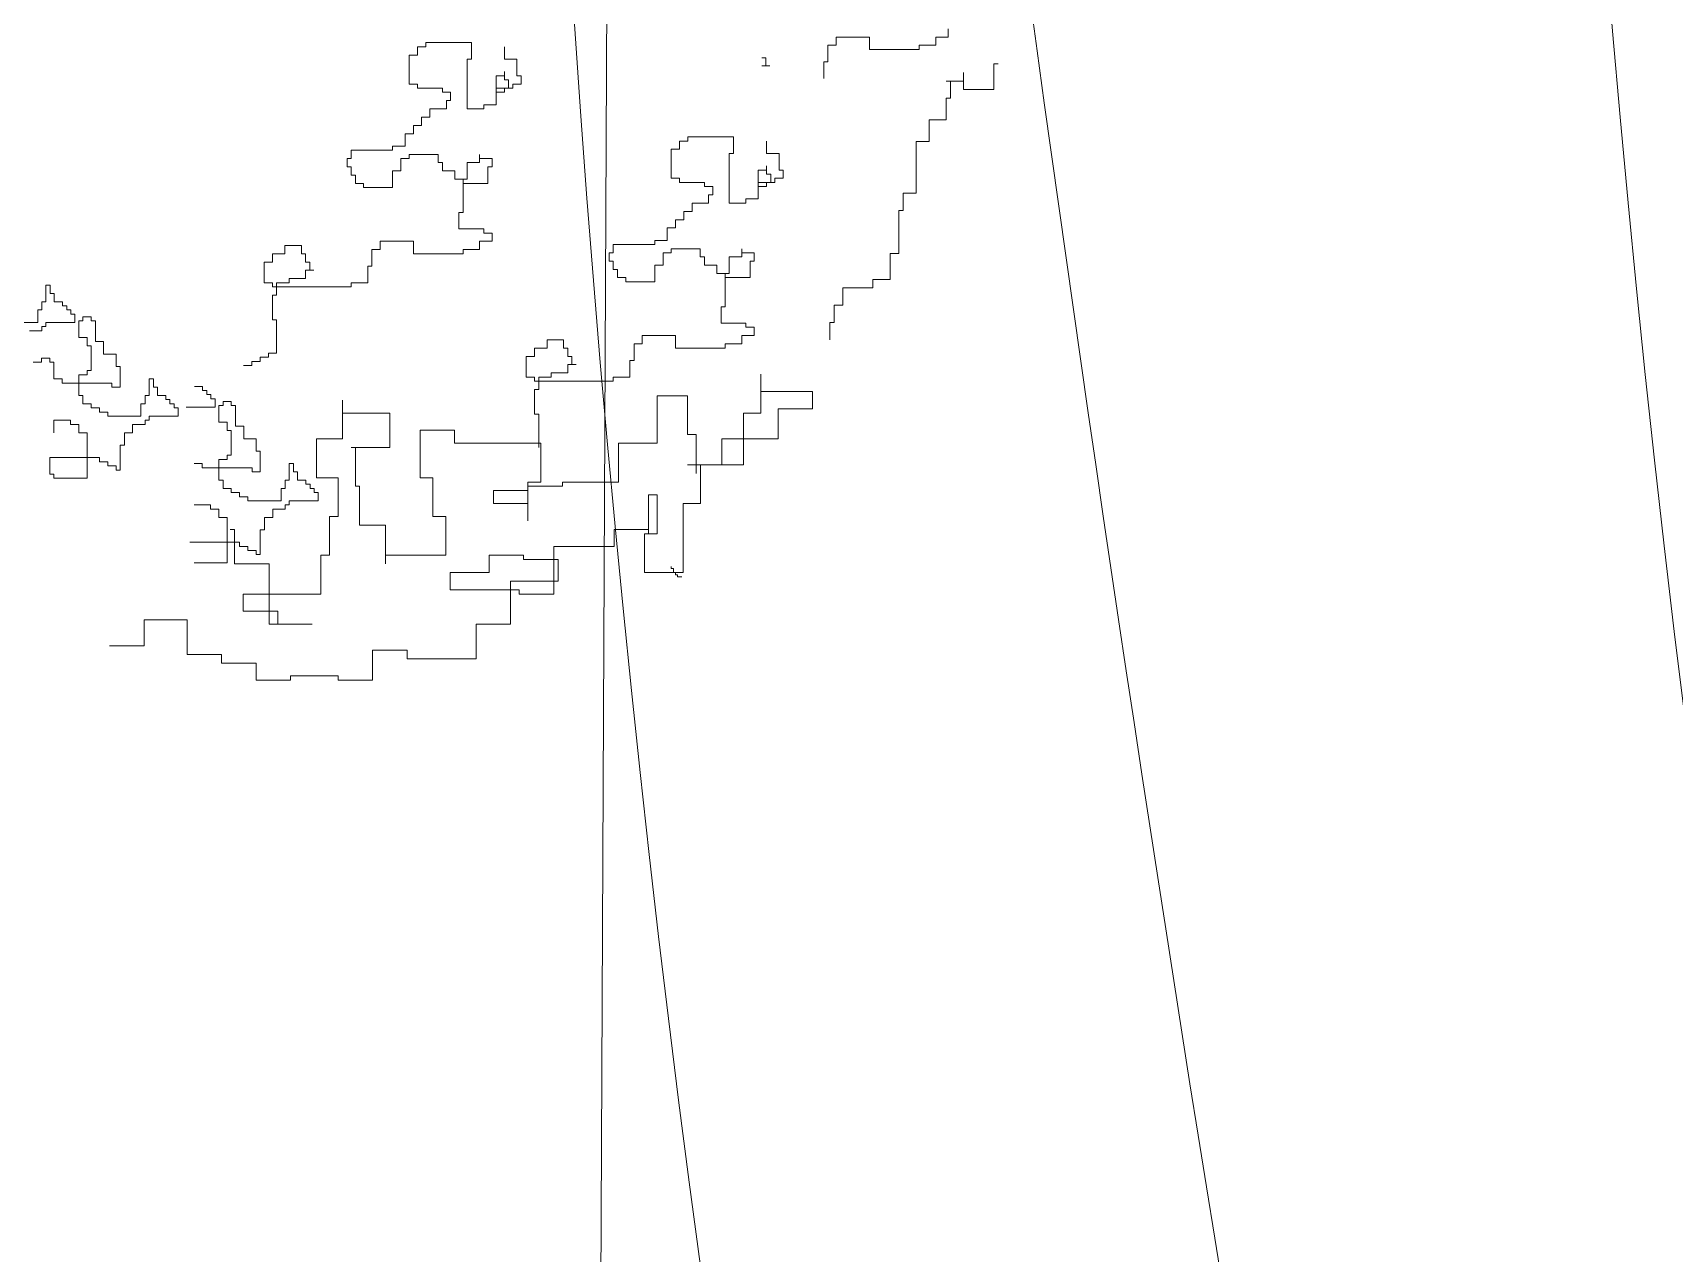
# Model space of a CAD drawing. Header units: millimetres. Extents: x -213 to 151, y -74 to 135.
# Drawn here: x 90.9038 to 91.0574, y -29.295 to -29.1808 of the extents above; entities that cross this region are included whole.
import ezdxf

# ---------------------------------------------------------------- set-up
doc = ezdxf.new("R2010")
doc.units = ezdxf.units.MM
doc.header["$LTSCALE"] = 15
doc.layers.add('PH', color=8, linetype='Continuous')

# ---------------------------------------------------------------- blocks, each defined once
blk = doc.blocks.new('dfgh')
at = {"layer": 'PH', "lineweight": 0}
blk.add_line((719222.3, -37839.38), (719232.57, -40083.49), dxfattribs=at)
for centre, radius, start, end in [((717491.4, -39632.16), 1651.58, 343.02974, 18.94391), ((717529.78, -39657.7), 1708.22, 344.97085, 18.13475), ((714412.77, -39116.51), 4823.19, 348.03722, 355.4656)]:
    blk.add_arc(centre, radius, start, end, dxfattribs=at)
blk = doc.blocks.new('errt')
at = {"color": 252, "linetype": 'Continuous', "lineweight": 0}
blk.add_blockref('dfgh', (0, 100), dxfattribs=at)
blk = doc.blocks.new('sf')
at = {"color": 84, "lineweight": 5}
for p, q in [((18284.45, 471435.08), (18284.45, 471433.6)), ((18191.15, 471431.87), (18189.67, 471431.87)), ((18189.67, 471431.87), (18189.67, 471430.39)), ((18199.29, 471432.61), (18191.15, 471432.61)), ((18191.15, 471432.61), (18191.15, 471431.87)), ((18199.29, 471429.65), (18199.29, 471432.61)), ((18205.21, 471431.87), (18205.21, 471429.65)), ((18262.99, 471432.12), (18262.99, 471429.17)), ((18264.47, 471432.12), (18262.99, 471432.12)), ((18270.39, 471433.6), (18264.47, 471433.6)), ((18264.47, 471433.6), (18264.47, 471432.12)), ((18270.39, 471431.38), (18270.39, 471433.6)), ((18282.23, 471432.12), (18279.27, 471432.12)), ((18279.27, 471432.12), (18279.27, 471431.38)), ((18284.45, 471433.6), (18282.23, 471433.6)), ((18282.23, 471433.6), (18282.23, 471432.12)), ((18189.67, 471430.39), (18188.19, 471430.39)), ((18188.19, 471430.39), (18188.19, 471425.21)), ((18198.55, 471429.65), (18199.29, 471429.65)), ((18198.55, 471420.78), (18198.55, 471429.65)), ((18205.21, 471429.65), (18207.43, 471429.65)), ((18207.43, 471429.65), (18207.43, 471426.69)), ((18251.15, 471429.91), (18251.89, 471429.91)), ((18251.89, 471429.91), (18251.89, 471428.43)), ((18262.99, 471429.17), (18262.25, 471429.17)), ((18262.25, 471429.17), (18262.25, 471426.21)), ((18279.27, 471431.38), (18270.39, 471431.38)), ((18292.6, 471424.2), (18292.6, 471428.82)), ((18292.6, 471428.82), (18293.37, 471428.82)), ((18203.73, 471423.73), (18203.73, 471426.69)), ((18203.73, 471426.69), (18205.21, 471426.69)), ((18205.21, 471426.69), (18205.21, 471427.43)), ((18205.21, 471427.43), (18205.21, 471425.95)), ((18205.21, 471425.95), (18205.95, 471425.95)), ((18205.95, 471425.95), (18205.95, 471424.47)), ((18207.43, 471426.69), (18208.17, 471426.69)), ((18208.17, 471426.69), (18208.17, 471425.21)), ((18252.63, 471428.43), (18251.15, 471428.43)), ((18251.89, 471428.43), (18252.63, 471428.43)), ((18284.89, 471425.74), (18284.12, 471425.74)), ((18284.12, 471425.74), (18287.2, 471425.74)), ((18284.89, 471422.66), (18284.89, 471425.74)), ((18287.2, 471425.74), (18287.2, 471427.28)), ((18287.2, 471427.28), (18287.2, 471424.2)), ((18188.19, 471425.21), (18189.67, 471425.21)), ((18189.67, 471425.21), (18189.67, 471424.47)), ((18189.67, 471424.47), (18194.11, 471424.47)), ((18194.11, 471424.47), (18194.11, 471423.73)), ((18194.11, 471423.73), (18195.59, 471423.73)), ((18195.59, 471423.73), (18195.59, 471422.26)), ((18205.95, 471424.47), (18203.73, 471424.47)), ((18203.73, 471424.47), (18203.73, 471421.52)), ((18205.21, 471423.73), (18203.73, 471423.73)), ((18206.69, 471424.47), (18205.21, 471424.47)), ((18205.21, 471424.47), (18205.21, 471423.73)), ((18208.17, 471425.21), (18206.69, 471425.21)), ((18206.69, 471425.21), (18206.69, 471424.47)), ((18284.12, 471418.81), (18284.12, 471422.66)), ((18284.12, 471422.66), (18284.89, 471422.66)), ((18287.2, 471424.2), (18292.6, 471424.2)), ((18194.85, 471420.78), (18191.89, 471420.78)), ((18191.89, 471420.78), (18191.89, 471419.3)), ((18195.59, 471422.26), (18194.85, 471422.26)), ((18194.85, 471422.26), (18194.85, 471420.78)), ((18201.51, 471420.78), (18198.55, 471420.78)), ((18203.73, 471421.52), (18201.51, 471421.52)), ((18201.51, 471421.52), (18201.51, 471420.78)), ((18190.41, 471417.82), (18188.93, 471417.82)), ((18188.93, 471417.82), (18188.93, 471416.34)), ((18191.89, 471419.3), (18190.41, 471419.3)), ((18190.41, 471419.3), (18190.41, 471417.82)), ((18281.04, 471414.96), (18281.04, 471418.81)), ((18281.04, 471418.81), (18284.12, 471418.81)), ((18187.45, 471414.12), (18185.23, 471414.12)), ((18185.23, 471414.12), (18185.23, 471413.38)), ((18188.93, 471416.34), (18187.45, 471416.34)), ((18187.45, 471416.34), (18187.45, 471414.12)), ((18236.49, 471415.03), (18236.49, 471413.55)), ((18237.97, 471415.03), (18236.49, 471415.03)), ((18237.97, 471415.77), (18237.97, 471415.03)), ((18246.11, 471415.77), (18237.97, 471415.77)), ((18246.11, 471412.81), (18246.11, 471415.77)), ((18252.03, 471415.03), (18252.03, 471412.81)), ((18278.73, 471405.72), (18278.73, 471414.96)), ((18278.73, 471414.96), (18281.04, 471414.96)), ((18177.83, 471411.9), (18177.09, 471411.9)), ((18177.09, 471411.9), (18177.09, 471410.43)), ((18185.23, 471413.38), (18177.83, 471413.38)), ((18177.83, 471413.38), (18177.83, 471411.9)), ((18186.71, 471409.69), (18186.71, 471411.9)), ((18186.71, 471411.9), (18188.19, 471411.9)), ((18188.19, 471411.9), (18188.19, 471412.64)), ((18188.19, 471412.64), (18193.37, 471412.64)), ((18193.37, 471412.64), (18193.37, 471411.17)), ((18193.37, 471411.17), (18194.11, 471411.17)), ((18194.11, 471411.17), (18194.11, 471409.69)), ((18200.77, 471411.17), (18198.55, 471411.17)), ((18198.55, 471411.17), (18198.55, 471408.21)), ((18200.77, 471411.9), (18200.77, 471412.64)), ((18200.77, 471412.64), (18200.77, 471411.17)), ((18202.99, 471411.9), (18200.77, 471411.9)), ((18202.99, 471410.43), (18202.99, 471411.9)), ((18235.01, 471413.55), (18235.01, 471408.37)), ((18236.49, 471413.55), (18235.01, 471413.55)), ((18245.37, 471403.94), (18245.37, 471412.81)), ((18245.37, 471412.81), (18246.11, 471412.81)), ((18252.03, 471412.81), (18254.25, 471412.81)), ((18254.25, 471412.81), (18254.25, 471409.85)), ((18177.09, 471410.43), (18177.83, 471410.43)), ((18177.83, 471410.43), (18177.83, 471408.95)), ((18177.83, 471408.95), (18178.57, 471408.95)), ((18178.57, 471408.95), (18178.57, 471407.47)), ((18185.23, 471406.73), (18185.23, 471409.69)), ((18185.23, 471409.69), (18186.71, 471409.69)), ((18194.11, 471409.69), (18196.33, 471409.69)), ((18196.33, 471409.69), (18196.33, 471408.21)), ((18196.33, 471408.21), (18197.81, 471408.21)), ((18197.81, 471408.21), (18197.81, 471407.47)), ((18198.55, 471408.21), (18197.81, 471408.21)), ((18197.81, 471408.21), (18197.81, 471402.29)), ((18202.25, 471407.47), (18202.25, 471410.43)), ((18202.25, 471410.43), (18202.99, 471410.43)), ((18235.01, 471408.37), (18236.49, 471408.37)), ((18236.49, 471408.37), (18236.49, 471407.63)), ((18250.55, 471409.85), (18252.03, 471409.85)), ((18250.55, 471406.9), (18250.55, 471409.85)), ((18252.03, 471410.59), (18252.03, 471409.11)), ((18252.03, 471409.85), (18252.03, 471410.59)), ((18252.03, 471409.11), (18252.77, 471409.11)), ((18252.77, 471409.11), (18252.77, 471407.63)), ((18253.51, 471408.37), (18253.51, 471407.63)), ((18254.99, 471408.37), (18253.51, 471408.37)), ((18254.25, 471409.85), (18254.99, 471409.85)), ((18254.99, 471409.85), (18254.99, 471408.37)), ((18178.57, 471407.47), (18180.05, 471407.47)), ((18180.05, 471407.47), (18180.05, 471406.73)), ((18180.05, 471406.73), (18185.23, 471406.73)), ((18197.81, 471407.47), (18202.25, 471407.47)), ((18236.49, 471407.63), (18240.93, 471407.63)), ((18240.93, 471407.63), (18240.93, 471406.9)), ((18240.93, 471406.9), (18242.41, 471406.9)), ((18241.67, 471405.42), (18241.67, 471403.94)), ((18242.41, 471405.42), (18241.67, 471405.42)), ((18242.41, 471406.9), (18242.41, 471405.42)), ((18250.55, 471407.63), (18250.55, 471404.68)), ((18252.77, 471407.63), (18250.55, 471407.63)), ((18252.03, 471406.9), (18250.55, 471406.9)), ((18252.03, 471407.63), (18252.03, 471406.9)), ((18253.51, 471407.63), (18252.03, 471407.63)), ((18276.42, 471405.72), (18278.73, 471405.72)), ((18276.42, 471402.64), (18276.42, 471405.72)), ((18197.81, 471402.29), (18197.07, 471402.29)), ((18197.07, 471402.29), (18197.07, 471399.33)), ((18237.23, 471402.46), (18237.23, 471400.98)), ((18238.71, 471402.46), (18237.23, 471402.46)), ((18238.71, 471403.94), (18238.71, 471402.46)), ((18241.67, 471403.94), (18238.71, 471403.94)), ((18248.33, 471403.94), (18245.37, 471403.94)), ((18248.33, 471404.68), (18248.33, 471403.94)), ((18250.55, 471404.68), (18248.33, 471404.68)), ((18275.65, 471402.64), (18276.42, 471402.64)), ((18275.65, 471394.94), (18275.65, 471402.64)), ((18197.07, 471399.33), (18201.51, 471399.33)), ((18201.51, 471399.33), (18201.51, 471398.6)), ((18234.27, 471399.5), (18234.27, 471397.28)), ((18235.75, 471399.5), (18234.27, 471399.5)), ((18235.75, 471400.98), (18235.75, 471399.5)), ((18237.23, 471400.98), (18235.75, 471400.98)), ((18165.99, 471394.9), (18165.99, 471396.38)), ((18165.99, 471396.38), (18168.95, 471396.38)), ((18168.95, 471396.38), (18168.95, 471394.9)), ((18188.93, 471397.12), (18183.01, 471397.12)), ((18183.01, 471397.12), (18183.01, 471395.64)), ((18188.93, 471394.9), (18188.93, 471397.12)), ((18202.99, 471397.12), (18200.77, 471397.12)), ((18200.77, 471397.12), (18200.77, 471395.64)), ((18201.51, 471398.6), (18202.99, 471398.6)), ((18202.99, 471398.6), (18202.99, 471397.12)), ((18224.65, 471396.54), (18224.65, 471395.06)), ((18232.05, 471396.54), (18224.65, 471396.54)), ((18232.05, 471397.28), (18232.05, 471396.54)), ((18234.27, 471397.28), (18232.05, 471397.28)), ((18162.29, 471393.42), (18163.77, 471393.42)), ((18162.29, 471389.72), (18162.29, 471393.42)), ((18163.77, 471393.42), (18163.77, 471394.9)), ((18163.77, 471394.9), (18165.99, 471394.9)), ((18168.95, 471394.9), (18169.69, 471394.9)), ((18169.69, 471394.9), (18169.69, 471393.42)), ((18169.69, 471393.42), (18170.43, 471393.42)), ((18170.43, 471393.42), (18170.43, 471391.94)), ((18181.53, 471395.64), (18181.53, 471392.68)), ((18183.01, 471395.64), (18181.53, 471395.64)), ((18197.81, 471394.9), (18188.93, 471394.9)), ((18200.77, 471395.64), (18197.81, 471395.64)), ((18197.81, 471395.64), (18197.81, 471394.9)), ((18223.91, 471395.06), (18223.91, 471393.59)), ((18224.65, 471395.06), (18223.91, 471395.06)), ((18223.91, 471393.59), (18224.65, 471393.59)), ((18224.65, 471393.59), (18224.65, 471392.11)), ((18233.53, 471395.06), (18235.01, 471395.06)), ((18233.53, 471392.85), (18233.53, 471395.06)), ((18235.01, 471395.8), (18240.19, 471395.8)), ((18235.01, 471395.06), (18235.01, 471395.8)), ((18240.19, 471395.8), (18240.19, 471394.33)), ((18240.19, 471394.33), (18240.93, 471394.33)), ((18240.93, 471394.33), (18240.93, 471392.85)), ((18245.37, 471394.33), (18245.37, 471391.37)), ((18247.59, 471394.33), (18245.37, 471394.33)), ((18247.59, 471395.8), (18247.59, 471394.33)), ((18247.59, 471395.06), (18247.59, 471395.8)), ((18249.81, 471395.06), (18247.59, 471395.06)), ((18249.07, 471393.59), (18249.81, 471393.59)), ((18249.07, 471390.63), (18249.07, 471393.59)), ((18249.81, 471393.59), (18249.81, 471395.06)), ((18274.11, 471394.94), (18275.65, 471394.94)), ((18274.11, 471390.32), (18274.11, 471394.94)), ((18169.69, 471390.46), (18166.73, 471390.46)), ((18166.73, 471390.46), (18166.73, 471389.72)), ((18171.17, 471391.94), (18169.69, 471391.94)), ((18169.69, 471391.94), (18169.69, 471390.46)), ((18170.43, 471391.94), (18171.17, 471391.94)), ((18181.53, 471392.68), (18180.79, 471392.68)), ((18180.79, 471392.68), (18180.79, 471389.72)), ((18224.65, 471392.11), (18225.39, 471392.11)), ((18225.39, 471392.11), (18225.39, 471390.63)), ((18225.39, 471390.63), (18226.87, 471390.63)), ((18226.87, 471390.63), (18226.87, 471389.89)), ((18232.05, 471392.85), (18233.53, 471392.85)), ((18232.05, 471389.89), (18232.05, 471392.85)), ((18240.93, 471392.85), (18243.15, 471392.85)), ((18243.15, 471392.85), (18243.15, 471391.37)), ((18243.15, 471391.37), (18244.63, 471391.37)), ((18244.63, 471391.37), (18244.63, 471385.45)), ((18245.37, 471391.37), (18244.63, 471391.37)), ((18244.63, 471391.37), (18244.63, 471390.63)), ((18244.63, 471390.63), (18249.07, 471390.63)), ((18123.31, 471386.34), (18123.31, 471389.3)), ((18123.31, 471389.3), (18124.05, 471389.3)), ((18124.05, 471389.3), (18124.05, 471387.82)), ((18124.05, 471387.82), (18124.79, 471387.82)), ((18124.79, 471387.82), (18124.79, 471386.34)), ((18163.77, 471389.72), (18162.29, 471389.72)), ((18163.77, 471388.98), (18163.77, 471389.72)), ((18177.83, 471388.98), (18163.77, 471388.98)), ((18164.51, 471387.5), (18163.77, 471387.5)), ((18163.77, 471387.5), (18163.77, 471383.07)), ((18166.73, 471389.72), (18164.51, 471389.72)), ((18164.51, 471389.72), (18164.51, 471387.5)), ((18180.79, 471389.72), (18177.83, 471389.72)), ((18177.83, 471389.72), (18177.83, 471388.98)), ((18226.87, 471389.89), (18232.05, 471389.89)), ((18265.63, 471385.71), (18265.63, 471388.79)), ((18265.63, 471388.79), (18271.03, 471388.79)), ((18271.03, 471388.79), (18271.03, 471390.32)), ((18271.03, 471390.32), (18274.11, 471390.32)), ((18121.83, 471382.64), (18121.83, 471384.86)), ((18121.83, 471384.86), (18122.57, 471384.86)), ((18122.57, 471384.86), (18122.57, 471386.34)), ((18122.57, 471386.34), (18123.31, 471386.34)), ((18124.79, 471386.34), (18126.27, 471386.34)), ((18126.27, 471386.34), (18126.27, 471385.6)), ((18126.27, 471385.6), (18127.01, 471385.6)), ((18127.01, 471385.6), (18127.01, 471384.86)), ((18127.01, 471384.86), (18127.75, 471384.86)), ((18127.75, 471384.86), (18127.75, 471384.12)), ((18243.89, 471385.45), (18243.89, 471382.49)), ((18244.63, 471385.45), (18243.89, 471385.45)), ((18264.09, 471382.63), (18264.09, 471385.71)), ((18264.09, 471385.71), (18265.63, 471385.71)), ((18115.91, 471382.64), (18121.83, 471382.64)), ((18123.31, 471381.9), (18122.57, 471381.9)), ((18122.57, 471381.9), (18122.57, 471381.16)), ((18128.49, 471382.64), (18123.31, 471382.64)), ((18123.31, 471382.64), (18123.31, 471381.9)), ((18127.75, 471384.12), (18128.49, 471384.12)), ((18128.49, 471384.12), (18128.49, 471382.64)), ((18129.17, 471382.9), (18129.17, 471379.95)), ((18129.91, 471382.9), (18129.17, 471382.9)), ((18129.91, 471383.64), (18129.91, 471382.9)), ((18131.39, 471383.64), (18129.91, 471383.64)), ((18131.39, 471382.9), (18131.39, 471383.64)), ((18132.13, 471382.9), (18131.39, 471382.9)), ((18132.13, 471379.21), (18132.13, 471382.9)), ((18163.77, 471383.07), (18164.51, 471383.07)), ((18164.51, 471383.07), (18164.51, 471377.15)), ((18243.89, 471382.49), (18248.33, 471382.49)), ((18248.33, 471382.49), (18248.33, 471381.76)), ((18248.33, 471381.76), (18249.81, 471381.76)), ((18249.81, 471381.76), (18249.81, 471380.28)), ((18263.32, 471379.55), (18263.32, 471382.63)), ((18263.32, 471382.63), (18264.09, 471382.63)), ((18122.57, 471381.16), (18120.35, 471381.16)), ((18129.17, 471379.95), (18130.65, 471379.95)), ((18130.65, 471379.95), (18130.65, 471378.47)), ((18133.61, 471379.21), (18132.13, 471379.21)), ((18133.61, 471376.99), (18133.61, 471379.21)), ((18212.81, 471379.54), (18215.77, 471379.54)), ((18212.81, 471378.06), (18212.81, 471379.54)), ((18215.77, 471379.54), (18215.77, 471378.06)), ((18229.83, 471378.8), (18228.35, 471378.8)), ((18228.35, 471378.8), (18228.35, 471375.84)), ((18229.83, 471380.28), (18229.83, 471378.8)), ((18235.75, 471380.28), (18229.83, 471380.28)), ((18235.75, 471378.06), (18235.75, 471380.28)), ((18244.63, 471378.8), (18244.63, 471378.06)), ((18247.59, 471378.8), (18244.63, 471378.8)), ((18247.59, 471380.28), (18247.59, 471378.8)), ((18249.81, 471380.28), (18247.59, 471380.28)), ((18122.51, 471376.25), (18123.99, 471376.25)), ((18122.51, 471375.51), (18122.51, 471376.25)), ((18123.99, 471376.25), (18123.99, 471375.51)), ((18130.65, 471378.47), (18131.39, 471378.47)), ((18131.39, 471378.47), (18131.39, 471374.03)), ((18135.83, 471376.99), (18133.61, 471376.99)), ((18135.83, 471374.77), (18135.83, 471376.99)), ((18163.03, 471376.41), (18161.55, 471376.41)), ((18161.55, 471376.41), (18161.55, 471375.67)), ((18164.51, 471377.15), (18163.03, 471377.15)), ((18163.03, 471377.15), (18163.03, 471376.41)), ((18209.11, 471372.88), (18209.11, 471376.58)), ((18209.11, 471376.58), (18210.59, 471376.58)), ((18210.59, 471378.06), (18212.81, 471378.06)), ((18210.59, 471376.58), (18210.59, 471378.06)), ((18215.77, 471378.06), (18216.51, 471378.06)), ((18216.51, 471378.06), (18216.51, 471376.58)), ((18216.51, 471376.58), (18217.25, 471376.58)), ((18217.25, 471376.58), (18217.25, 471375.1)), ((18227.61, 471375.84), (18227.61, 471372.88)), ((18228.35, 471375.84), (18227.61, 471375.84)), ((18244.63, 471378.06), (18235.75, 471378.06)), ((18121.03, 471375.51), (18122.51, 471375.51)), ((18123.99, 471375.51), (18124.73, 471375.51)), ((18124.73, 471375.51), (18124.73, 471372.55)), ((18129.17, 471373.29), (18129.17, 471369.59)), ((18130.65, 471373.29), (18129.17, 471373.29)), ((18130.65, 471374.03), (18130.65, 471373.29)), ((18131.39, 471374.03), (18130.65, 471374.03)), ((18136.57, 471374.77), (18135.83, 471374.77)), ((18136.57, 471371.07), (18136.57, 471374.77)), ((18160.07, 471374.93), (18158.59, 471374.93)), ((18161.55, 471375.67), (18160.07, 471375.67)), ((18160.07, 471375.67), (18160.07, 471374.93)), ((18210.59, 471372.88), (18209.11, 471372.88)), ((18210.59, 471372.14), (18210.59, 471372.88)), ((18211.33, 471372.88), (18211.33, 471370.66)), ((18213.55, 471372.88), (18211.33, 471372.88)), ((18213.55, 471373.62), (18213.55, 471372.88)), ((18216.51, 471373.62), (18213.55, 471373.62)), ((18216.51, 471375.1), (18216.51, 471373.62)), ((18217.99, 471375.1), (18216.51, 471375.1)), ((18217.25, 471375.1), (18217.99, 471375.1)), ((18224.65, 471372.88), (18224.65, 471372.14)), ((18227.61, 471372.88), (18224.65, 471372.88)), ((18250.99, 471370.31), (18250.99, 471373.39)), ((18250.99, 471373.39), (18250.99, 471366.46)), ((18124.73, 471372.55), (18126.21, 471372.55)), ((18126.21, 471372.55), (18126.21, 471371.81)), ((18126.21, 471371.81), (18135.09, 471371.81)), ((18135.09, 471371.81), (18135.09, 471371.07)), ((18135.09, 471371.07), (18136.57, 471371.07)), ((18141.75, 471372.55), (18142.49, 471372.55)), ((18141.75, 471369.59), (18141.75, 471372.55)), ((18142.49, 471372.55), (18142.49, 471371.07)), ((18142.49, 471371.07), (18143.23, 471371.07)), ((18143.23, 471371.07), (18143.23, 471369.59)), ((18149.81, 471371.22), (18151.29, 471371.22)), ((18151.29, 471371.22), (18151.29, 471370.48)), ((18151.29, 471370.48), (18152.03, 471370.48)), ((18152.03, 471370.48), (18152.03, 471369.74)), ((18224.65, 471372.14), (18210.59, 471372.14)), ((18210.59, 471370.66), (18210.59, 471366.23)), ((18211.33, 471370.66), (18210.59, 471370.66)), ((18260.24, 471370.31), (18250.99, 471370.31)), ((18260.24, 471367.23), (18260.24, 471370.31)), ((18129.17, 471369.59), (18129.91, 471369.59)), ((18129.91, 471369.59), (18129.91, 471368.12)), ((18129.91, 471368.12), (18131.39, 471368.12)), ((18131.39, 471368.12), (18131.39, 471367.38)), ((18131.39, 471367.38), (18132.87, 471367.38)), ((18132.87, 471367.38), (18132.87, 471366.64)), ((18140.27, 471368.12), (18141.01, 471368.12)), ((18140.27, 471365.9), (18140.27, 471368.12)), ((18141.01, 471369.59), (18141.75, 471369.59)), ((18141.01, 471368.12), (18141.01, 471369.59)), ((18143.23, 471369.59), (18144.71, 471369.59)), ((18144.71, 471369.59), (18144.71, 471368.85)), ((18144.71, 471368.85), (18145.45, 471368.85)), ((18145.45, 471368.85), (18145.45, 471368.12)), ((18145.45, 471368.12), (18146.19, 471368.12)), ((18146.19, 471368.12), (18146.19, 471367.38)), ((18146.19, 471367.38), (18146.93, 471367.38)), ((18146.93, 471367.38), (18146.93, 471365.9)), ((18153.51, 471367.52), (18148.33, 471367.52)), ((18152.03, 471369.74), (18152.77, 471369.74)), ((18152.77, 471369.74), (18152.77, 471369)), ((18152.77, 471369), (18153.51, 471369)), ((18153.51, 471369), (18153.51, 471367.52)), ((18154.93, 471367.78), (18154.19, 471367.78)), ((18154.19, 471367.78), (18154.19, 471364.83)), ((18156.41, 471368.52), (18154.93, 471368.52)), ((18154.93, 471368.52), (18154.93, 471367.78)), ((18156.41, 471367.78), (18156.41, 471368.52)), ((18157.15, 471367.78), (18156.41, 471367.78)), ((18157.15, 471364.09), (18157.15, 471367.78)), ((18176.26, 471368.77), (18176.26, 471361.84)), ((18176.26, 471366.46), (18176.26, 471368.77)), ((18232.5, 471369.54), (18232.5, 471361.07)), ((18237.9, 471369.54), (18232.5, 471369.54)), ((18237.9, 471362.61), (18237.9, 471369.54)), ((18254.08, 471361.84), (18254.08, 471367.23)), ((18254.08, 471367.23), (18260.24, 471367.23)), ((18124.73, 471365.16), (18124.73, 471362.94)), ((18127.69, 471365.16), (18124.73, 471365.16)), ((18127.69, 471364.42), (18127.69, 471365.16)), ((18129.17, 471364.42), (18127.69, 471364.42)), ((18129.17, 471362.94), (18129.17, 471364.42)), ((18132.87, 471366.64), (18134.35, 471366.64)), ((18134.35, 471366.64), (18134.35, 471365.9)), ((18134.35, 471365.9), (18140.27, 471365.9)), ((18138.79, 471364.42), (18138.79, 471362.94)), ((18141.01, 471364.42), (18138.79, 471364.42)), ((18141.01, 471365.16), (18141.01, 471364.42)), ((18141.75, 471365.16), (18141.01, 471365.16)), ((18141.75, 471365.9), (18141.75, 471365.16)), ((18146.93, 471365.9), (18141.75, 471365.9)), ((18154.19, 471364.83), (18155.67, 471364.83)), ((18155.67, 471364.83), (18155.67, 471363.35)), ((18158.63, 471364.09), (18157.15, 471364.09)), ((18158.63, 471361.87), (18158.63, 471364.09)), ((18184.73, 471366.46), (18176.26, 471366.46)), ((18184.73, 471360.3), (18184.73, 471366.46)), ((18210.59, 471366.23), (18211.33, 471366.23)), ((18211.33, 471366.23), (18211.33, 471360.31)), ((18247.91, 471366.46), (18247.91, 471357.22)), ((18250.99, 471366.46), (18247.91, 471366.46)), ((18130.65, 471362.94), (18129.17, 471362.94)), ((18130.65, 471354.81), (18130.65, 471362.94)), ((18138.79, 471362.94), (18137.31, 471362.94)), ((18137.31, 471362.94), (18137.31, 471360.72)), ((18155.67, 471363.35), (18156.41, 471363.35)), ((18156.41, 471363.35), (18156.41, 471358.91)), ((18160.85, 471361.87), (18158.63, 471361.87)), ((18160.85, 471359.65), (18160.85, 471361.87)), ((18176.26, 471361.84), (18171.64, 471361.84)), ((18171.64, 471361.84), (18171.64, 471354.91)), ((18196.29, 471363.38), (18190.13, 471363.38)), ((18190.13, 471363.38), (18190.13, 471354.91)), ((18196.29, 471361.07), (18196.29, 471363.38)), ((18211.7, 471361.07), (18196.29, 471361.07)), ((18211.7, 471354.14), (18211.7, 471361.07)), ((18232.5, 471361.07), (18225.57, 471361.07)), ((18225.57, 471361.07), (18225.57, 471354.14)), ((18239.44, 471362.61), (18237.9, 471362.61)), ((18239.44, 471355.68), (18239.44, 471362.61)), ((18244.06, 471357.22), (18244.06, 471361.84)), ((18244.06, 471361.84), (18254.08, 471361.84)), ((18132.87, 471358.5), (18123.99, 471358.5)), ((18123.99, 471358.5), (18123.99, 471355.55)), ((18132.87, 471357.76), (18132.87, 471358.5)), ((18137.31, 471360.72), (18136.57, 471360.72)), ((18136.57, 471360.72), (18136.57, 471356.28)), ((18155.67, 471358.17), (18154.19, 471358.17)), ((18154.19, 471358.17), (18154.19, 471354.48)), ((18156.41, 471358.91), (18155.67, 471358.91)), ((18155.67, 471358.91), (18155.67, 471358.17)), ((18161.59, 471359.65), (18160.85, 471359.65)), ((18161.59, 471355.95), (18161.59, 471359.65)), ((18178.57, 471360.3), (18177.8, 471360.3)), ((18177.8, 471360.3), (18184.73, 471360.3)), ((18178.57, 471353.37), (18178.57, 471360.3)), ((18123.99, 471355.55), (18124.73, 471355.55)), ((18124.73, 471355.55), (18124.73, 471354.81)), ((18134.35, 471357.76), (18132.87, 471357.76)), ((18134.35, 471357.02), (18134.35, 471357.76)), ((18135.83, 471357.02), (18134.35, 471357.02)), ((18135.83, 471356.28), (18135.83, 471357.02)), ((18136.57, 471356.28), (18135.83, 471356.28)), ((18149.75, 471357.43), (18151.23, 471357.43)), ((18151.23, 471357.43), (18151.23, 471356.69)), ((18151.23, 471356.69), (18160.11, 471356.69)), ((18160.11, 471356.69), (18160.11, 471355.95)), ((18160.11, 471355.95), (18161.59, 471355.95)), ((18166.77, 471354.48), (18166.77, 471357.43)), ((18166.77, 471357.43), (18167.51, 471357.43)), ((18167.51, 471357.43), (18167.51, 471355.95)), ((18167.51, 471355.95), (18168.25, 471355.95)), ((18168.25, 471355.95), (18168.25, 471354.48)), ((18240.21, 471357.22), (18237.9, 471357.22)), ((18237.9, 471357.22), (18244.06, 471357.22)), ((18247.91, 471357.22), (18239.44, 471357.22)), ((18239.44, 471357.22), (18239.44, 471355.68)), ((18240.21, 471350.29), (18240.21, 471357.22)), ((18124.73, 471354.81), (18130.65, 471354.81)), ((18154.19, 471354.48), (18154.93, 471354.48)), ((18154.93, 471354.48), (18154.93, 471353)), ((18154.93, 471353), (18156.41, 471353)), ((18156.41, 471353), (18156.41, 471352.26)), ((18156.41, 471352.26), (18157.89, 471352.26)), ((18157.89, 471352.26), (18157.89, 471351.52)), ((18165.29, 471350.78), (18165.29, 471353)), ((18165.29, 471353), (18166.03, 471353)), ((18166.03, 471353), (18166.03, 471354.48)), ((18166.03, 471354.48), (18166.77, 471354.48)), ((18168.25, 471354.48), (18169.73, 471354.48)), ((18169.73, 471354.48), (18169.73, 471353.74)), ((18169.73, 471353.74), (18170.47, 471353.74)), ((18170.47, 471353.74), (18170.47, 471353)), ((18170.47, 471353), (18171.21, 471353)), ((18171.21, 471353), (18171.21, 471352.26)), ((18171.21, 471352.26), (18171.95, 471352.26)), ((18171.64, 471354.91), (18175.49, 471354.91)), ((18171.95, 471352.26), (18171.95, 471350.78)), ((18175.49, 471354.91), (18175.49, 471347.98)), ((18179.34, 471353.37), (18178.57, 471353.37)), ((18179.34, 471346.45), (18179.34, 471353.37)), ((18190.13, 471354.91), (18192.44, 471354.91)), ((18192.44, 471354.91), (18192.44, 471347.98)), ((18209.39, 471352.6), (18203.23, 471352.6)), ((18203.23, 471352.6), (18203.23, 471350.29)), ((18209.39, 471347.21), (18209.39, 471354.14)), ((18209.39, 471354.14), (18211.7, 471354.14)), ((18215.55, 471353.37), (18209.39, 471353.37)), ((18209.39, 471353.37), (18209.39, 471352.6)), ((18225.57, 471354.14), (18215.55, 471354.14)), ((18215.55, 471354.14), (18215.55, 471353.37)), ((18152.71, 471350.04), (18149.75, 471350.04)), ((18152.71, 471349.3), (18152.71, 471350.04)), ((18157.89, 471351.52), (18159.37, 471351.52)), ((18159.37, 471351.52), (18159.37, 471350.78)), ((18159.37, 471350.78), (18165.29, 471350.78)), ((18166.77, 471350.04), (18166.03, 471350.04)), ((18166.03, 471350.04), (18166.03, 471349.3)), ((18171.95, 471350.78), (18166.77, 471350.78)), ((18166.77, 471350.78), (18166.77, 471350.04)), ((18203.23, 471350.29), (18209.39, 471350.29)), ((18209.39, 471350.29), (18209.39, 471347.21)), ((18230.96, 471344.91), (18230.96, 471351.83)), ((18230.96, 471351.83), (18232.5, 471351.83)), ((18232.5, 471351.83), (18232.5, 471344.91)), ((18237.13, 471350.29), (18240.21, 471350.29)), ((18237.13, 471337.98), (18237.13, 471350.29)), ((18154.19, 471349.3), (18152.71, 471349.3)), ((18154.19, 471347.82), (18154.19, 471349.3)), ((18155.67, 471347.82), (18154.19, 471347.82)), ((18155.67, 471339.69), (18155.67, 471347.82)), ((18162.33, 471347.82), (18162.33, 471345.6)), ((18163.81, 471347.82), (18162.33, 471347.82)), ((18166.03, 471349.3), (18163.81, 471349.3)), ((18163.81, 471349.3), (18163.81, 471347.82)), ((18175.49, 471347.98), (18173.95, 471347.98)), ((18173.95, 471347.98), (18173.95, 471341.06)), ((18183.96, 471346.45), (18179.34, 471346.45)), ((18183.96, 471339.52), (18183.96, 471346.45)), ((18192.44, 471347.98), (18194.75, 471347.98)), ((18194.75, 471347.98), (18194.75, 471341.06)), ((18157, 471345.68), (18156.23, 471345.68)), ((18157, 471339.52), (18157, 471345.68)), ((18161.59, 471345.6), (18161.59, 471341.17)), ((18162.33, 471345.6), (18161.59, 471345.6)), ((18224.8, 471342.6), (18224.8, 471345.68)), ((18224.8, 471345.68), (18230.96, 471345.68)), ((18232.5, 471344.91), (18230.19, 471344.91)), ((18230.19, 471344.91), (18230.19, 471337.98)), ((18230.96, 471345.68), (18230.96, 471344.91)), ((18157.89, 471343.38), (18149.01, 471343.38)), ((18157.89, 471342.64), (18157.89, 471343.38)), ((18159.37, 471342.64), (18157.89, 471342.64)), ((18159.37, 471341.91), (18159.37, 471342.64)), ((18160.85, 471341.91), (18159.37, 471341.91)), ((18160.85, 471341.17), (18160.85, 471341.91)), ((18161.59, 471341.17), (18160.85, 471341.17)), ((18172.41, 471341.06), (18172.41, 471334.13)), ((18173.95, 471341.06), (18172.41, 471341.06)), ((18194.75, 471341.06), (18183.96, 471341.06)), ((18183.96, 471341.06), (18183.96, 471339.52)), ((18208.62, 471341.06), (18202.46, 471341.06)), ((18202.46, 471341.06), (18202.46, 471337.98)), ((18208.62, 471340.29), (18208.62, 471341.06)), ((18214.01, 471334.13), (18214.01, 471342.6)), ((18214.01, 471342.6), (18224.8, 471342.6)), ((18149.75, 471339.69), (18155.67, 471339.69)), ((18163.16, 471339.52), (18157, 471339.52)), ((18163.16, 471328.74), (18163.16, 471339.52)), ((18195.52, 471337.98), (18195.52, 471334.9)), ((18202.46, 471337.98), (18195.52, 471337.98)), ((18214.78, 471340.29), (18208.62, 471340.29)), ((18214.78, 471336.44), (18214.78, 471340.29)), ((18230.19, 471337.98), (18237.13, 471337.98)), ((18235.01, 471338.7), (18235.01, 471339.07)), ((18235.38, 471338.7), (18235.01, 471338.7)), ((18235.38, 471337.96), (18235.38, 471338.7)), ((18235.75, 471337.96), (18235.38, 471337.96)), ((18235.75, 471337.59), (18235.75, 471337.96)), ((18236.12, 471337.59), (18235.75, 471337.59)), ((18236.12, 471337.22), (18236.12, 471337.59)), ((18195.52, 471334.9), (18207.85, 471334.9)), ((18206.31, 471328.74), (18206.31, 471336.44)), ((18206.31, 471336.44), (18214.78, 471336.44)), ((18207.85, 471334.9), (18207.85, 471334.13)), ((18236.86, 471337.22), (18236.12, 471337.22)), ((18172.41, 471334.13), (18158.54, 471334.13)), ((18158.54, 471334.13), (18158.54, 471331.05)), ((18207.85, 471334.13), (18214.01, 471334.13)), ((18140.82, 471324.89), (18140.82, 471329.51)), ((18140.82, 471329.51), (18148.52, 471329.51)), ((18148.52, 471329.51), (18148.52, 471323.35)), ((18158.54, 471331.05), (18164.7, 471331.05)), ((18164.7, 471331.05), (18164.7, 471328.74)), ((18170.87, 471328.74), (18163.16, 471328.74)), ((18164.7, 471328.74), (18170.87, 471328.74)), ((18200.14, 471322.58), (18200.14, 471328.74)), ((18200.14, 471328.74), (18206.31, 471328.74)), ((18134.66, 471324.89), (18140.82, 471324.89)), ((18148.52, 471323.35), (18154.69, 471323.35)), ((18154.69, 471323.35), (18154.69, 471321.81)), ((18181.65, 471324.12), (18187.82, 471324.12)), ((18181.65, 471318.73), (18181.65, 471324.12)), ((18187.82, 471324.12), (18187.82, 471322.58)), ((18154.69, 471321.81), (18160.85, 471321.81)), ((18160.85, 471321.81), (18160.85, 471318.73)), ((18187.82, 471322.58), (18200.14, 471322.58)), ((18160.85, 471318.73), (18167.01, 471318.73)), ((18167.01, 471318.73), (18167.01, 471319.5)), ((18167.01, 471319.5), (18175.49, 471319.5)), ((18175.49, 471319.5), (18175.49, 471318.73)), ((18175.49, 471318.73), (18181.65, 471318.73))]:
    blk.add_line(p, q, dxfattribs=at)

msp = doc.modelspace()

# ---------------------------------------------------------------- block references
at = {"linetype": 'Continuous', "lineweight": 13, "xscale": -0.001, "yscale": 0.001, "zscale": 0.001}
msp.add_blockref('errt', (810.18862, 10.49209), dxfattribs=at)
at = {"lineweight": 5, "xscale": 0.0005240255359560251, "yscale": 0.0005240255359560251, "zscale": 0.0005240255359560251}
msp.add_blockref('sf', (81.40792, -276.22448), dxfattribs=at)

doc.saveas('drawing.dxf')
